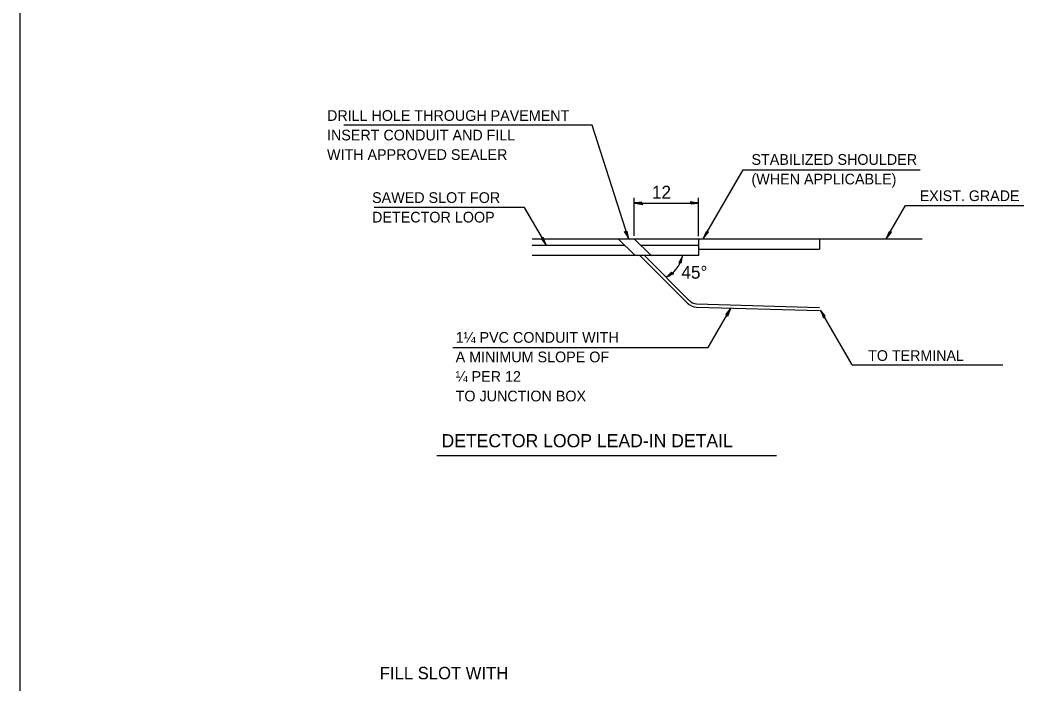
# Model space of a CAD drawing. Extents: x 0 to 2.83, y 0 to 1.83.
# Drawn here: x 1.479 to 2.175, y 0.456 to 0.917 of the extents above; entities that cross this region are included whole.
import ezdxf

# ---------------------------------------------------------------- set-up
doc = ezdxf.new("R2010")
doc.units = 0
for name, color, linetype in [('RD_Pr_Roadway_Dimensions', 7, 'Continuous'), ('RD_Pr_Roadway_Notes', 7, 'Continuous'), ('SH_General_Details', 7, 'Continuous')]:
    doc.layers.add(name, color=color, linetype=linetype)

msp = doc.modelspace()

# ---------------------------------------------------------------- linework, layer by layer
at = {"layer": 'RD_Pr_Roadway_Dimensions'}
for p, q in [((1.90498, 0.76697), (1.90498, 0.79326)), ((1.90498, 0.78976), (1.9492, 0.78976)), ((1.94961, 0.76665), (1.94961, 0.79326))]:
    msp.add_line(p, q, dxfattribs=at)
for points in [[(1.91037, 0.78948), (1.91032, 0.79025), (1.90805, 0.79007), (1.90518, 0.78984), (1.90823, 0.78925), (1.91083, 0.78862), (1.91037, 0.78948), (1.91019, 0.79003), (1.90709, 0.78975), (1.91041, 0.78898), (1.90996, 0.78966), (1.90855, 0.78966), (1.90992, 0.78939)], [(1.94431, 0.78985), (1.94444, 0.78908), (1.94667, 0.78944), (1.94949, 0.78985), (1.94645, 0.79021), (1.94381, 0.79067), (1.94431, 0.78985), (1.94454, 0.7893), (1.94763, 0.7898), (1.94422, 0.79035), (1.94472, 0.78971), (1.94617, 0.7898), (1.94476, 0.78999)], [(1.93687, 0.74859), (1.93769, 0.74845), (1.93805, 0.75072), (1.93856, 0.75359), (1.93719, 0.75077), (1.93592, 0.74836), (1.93687, 0.74859), (1.93746, 0.74863), (1.93792, 0.75172), (1.93633, 0.74868), (1.93714, 0.74899), (1.93751, 0.75036), (1.93687, 0.74913)], [(1.9315, 0.74121), (1.93087, 0.74176), (1.92923, 0.74017), (1.92718, 0.73821), (1.92986, 0.73967), (1.93232, 0.7408), (1.9315, 0.74121), (1.931, 0.74149), (1.92873, 0.7393), (1.93187, 0.7408), (1.931, 0.74108), (1.92991, 0.74017), (1.93114, 0.7408)]]:
    msp.add_lwpolyline(points, dxfattribs=at)
msp.add_arc((1.91774, 0.75696), 0.02095, 296.49358, 346.61604, dxfattribs=at)
at = {"layer": 'RD_Pr_Roadway_Notes'}
for p, q in [((1.87581, 0.84378), (1.70372, 0.84378)), ((1.90103, 0.7651), (1.87581, 0.84378)), ((1.95284, 0.76501), (1.98046, 0.81274)), ((1.98046, 0.81274), (2.10312, 0.81274)), ((1.82892, 0.78669), (1.72455, 0.78669)), ((1.84387, 0.76087), (1.82892, 0.78669)), ((2.0797, 0.76501), (2.09308, 0.78803)), ((2.09308, 0.78803), (2.17516, 0.78803)), ((1.9563, 0.68962), (1.97176, 0.71637)), ((2.05618, 0.67748), (2.0342, 0.71552)), ((1.7793, 0.68962), (1.9563, 0.68962)), ((2.05618, 0.67748), (2.16065, 0.67748)), ((1.76805, 0.61457), (2.00354, 0.61457))]:
    msp.add_line(p, q, dxfattribs=at)
for points in [[(1.84141, 0.76501), (1.84082, 0.76446), (1.84223, 0.76269), (1.844, 0.76041), (1.84282, 0.76328), (1.84191, 0.76583), (1.84141, 0.76501), (1.84109, 0.76456), (1.84305, 0.7621), (1.84187, 0.76533), (1.84155, 0.76456), (1.84232, 0.76337), (1.84182, 0.76465)], [(1.89912, 0.76997), (1.8999, 0.77015), (1.9004, 0.76793), (1.90103, 0.7651), (1.89958, 0.76783), (1.89817, 0.77011), (1.89912, 0.76997), (1.89971, 0.76997), (1.9004, 0.76688), (1.89862, 0.76984), (1.89944, 0.76961), (1.89985, 0.76824), (1.89917, 0.76947)], [(1.95553, 0.76952), (1.95475, 0.76974), (1.95394, 0.76765), (1.95284, 0.76501), (1.95471, 0.76742), (1.95648, 0.76952), (1.95553, 0.76952), (1.95498, 0.76956), (1.95384, 0.76665), (1.95603, 0.76929), (1.95516, 0.76915), (1.95457, 0.76792), (1.95544, 0.76901)], [(1.96916, 0.71177), (1.96862, 0.71232), (1.96998, 0.71409), (1.97176, 0.71637), (1.97057, 0.7135), (1.96966, 0.71096), (1.96916, 0.71177), (1.96884, 0.71223), (1.97076, 0.71469), (1.96957, 0.71146), (1.9693, 0.71223), (1.97007, 0.71341), (1.96957, 0.71218)], [(2.03675, 0.71092), (2.03739, 0.71147), (2.03597, 0.7132), (2.0342, 0.71552), (2.03534, 0.71265), (2.03629, 0.71011), (2.03675, 0.71092), (2.03711, 0.71138), (2.03516, 0.71384), (2.03634, 0.71061), (2.03666, 0.71138), (2.03588, 0.71256), (2.03638, 0.71129)]]:
    msp.add_lwpolyline(points, dxfattribs=at)
at = {"layer": 'SH_General_Details'}
for p, q in [((1.47916, 0.125), (1.47916, 1.79167)), ((1.83413, 0.76501), (2.10463, 0.76501)), ((1.83413, 0.76041), (1.89851, 0.76041)), ((1.89392, 0.76501), (1.90539, 0.75354)), ((1.90498, 0.76501), (1.91644, 0.75354)), ((1.90957, 0.76041), (1.94961, 0.76041)), ((1.94975, 0.75354), (1.94975, 0.76492)), ((2.03334, 0.76501), (2.03334, 0.75768)), ((1.83413, 0.75354), (1.94975, 0.75354)), ((1.94169, 0.72046), (1.90852, 0.75354)), ((1.94315, 0.72224), (1.91185, 0.75354)), ((1.94961, 0.75768), (2.03334, 0.75768)), ((1.94811, 0.71755), (2.03334, 0.7151)), ((1.94816, 0.71987), (2.03334, 0.71737))]:
    msp.add_line(p, q, dxfattribs=at)
msp.add_lwpolyline([(2.08243, 0.76952), (2.08166, 0.76974), (2.08084, 0.76765), (2.0797, 0.76501), (2.08166, 0.76742), (2.08334, 0.76952), (2.08243, 0.76952), (2.08184, 0.76956), (2.0807, 0.76665), (2.08293, 0.76929), (2.08211, 0.76915), (2.08143, 0.76792), (2.08229, 0.76901)], dxfattribs=at)
for radius, start, end in [(0.00915, 218.98337, 219.06804), (0.00915, 223.30513, 268.33348), (0.00686, 220.83116, 268.33348)]:
    msp.add_arc((1.94837, 0.72672), radius, start, end, dxfattribs=at)

# ---------------------------------------------------------------- texts
at = {"layer": 'RD_Pr_Roadway_Dimensions'}
for s, p in [(' 12', (1.91397, 0.79284)), ('45°', (1.93768, 0.73727))]:
    msp.add_text(s, height=0.008895, dxfattribs=at).set_placement(p)
at = {"layer": 'RD_Pr_Roadway_Notes'}
for s, height, p in [('DRILL HOLE THROUGH PAVEMENT', 0.0074115, (1.69198, 0.84674)), ('INSERT CONDUIT AND FILL ', 0.0074115, (1.69198, 0.83319)), ('WITH APPROVED SEALER', 0.0074115, (1.69198, 0.81963)), ('STABILIZED SHOULDER', 0.0074301, (1.98626, 0.81623)), ('(WHEN APPLICABLE)', 0.0074301, (1.98626, 0.80267)), ('SAWED SLOT FOR', 0.0074301, (1.72319, 0.78981)), ('EXIST. GRADE', 0.0073856, (2.10292, 0.79111)), ('DETECTOR LOOP', 0.0074301, (1.72319, 0.77624)), ('1¼ PVC CONDUIT WITH', 0.0074203, (1.78117, 0.69284)), ('A MINIMUM SLOPE OF', 0.0074203, (1.78117, 0.67928)), ('TO TERMINAL', 0.007385, (2.06716, 0.68025)), ('¼ PER 12', 0.00742, (1.78117, 0.66572)), ('TO JUNCTION BOX', 0.0074203, (1.78117, 0.65216)), ('DETECTOR LOOP LEAD-IN DETAIL', 0.0091206, (1.77136, 0.62033)), ('FILL SLOT WITH', 0.0086243, (1.72857, 0.45937))]:
    msp.add_text(s, height=height, dxfattribs=at).set_placement(p)

doc.saveas('drawing.dxf')
